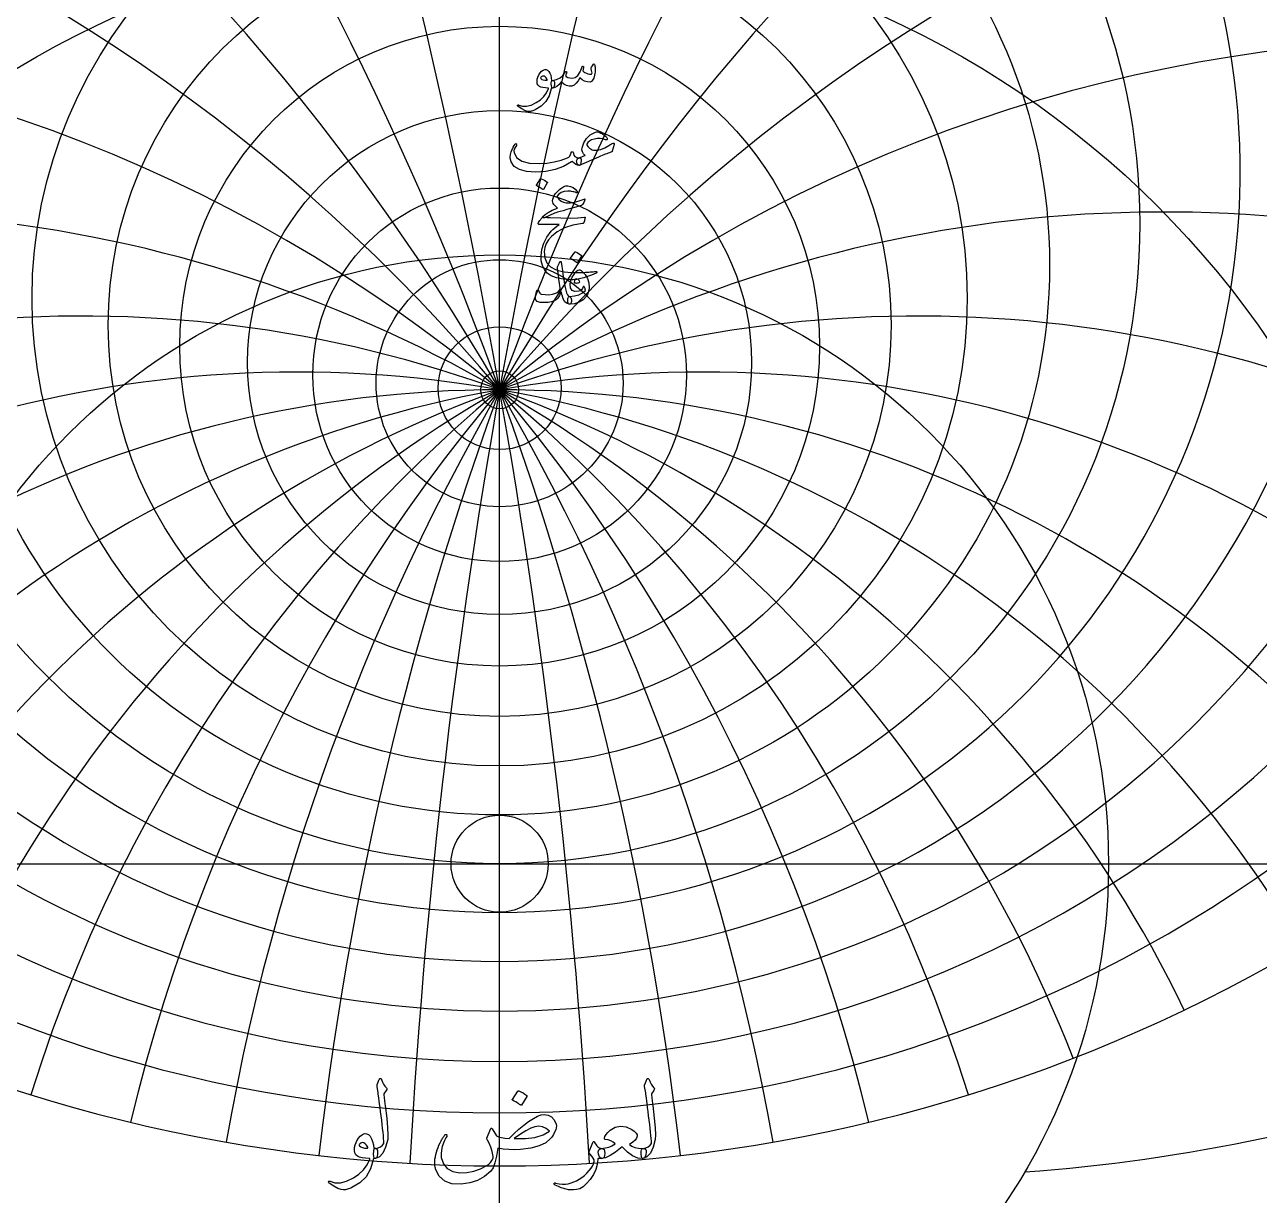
# Model space of a CAD drawing. Header units: millimetres. Extents: x -59 to 59, y -59 to 61.
# Drawn here: x -19.6 to 31.3, y -13.7 to 34.5 of the extents above; entities that cross this region are included whole.
import ezdxf

# ---------------------------------------------------------------- set-up
doc = ezdxf.new("R2010")
doc.units = ezdxf.units.MM
for name, color, linetype in [('CUT_INNER', 6, 'Continuous'), ('ENGRAVE', 7, 'Continuous'), ('ENGRAVE_FINE', 8, 'Continuous'), ('TEXT', 5, 'Continuous')]:
    doc.layers.add(name, color=color, linetype=linetype)

msp = doc.modelspace()

# ---------------------------------------------------------------- linework, layer by layer
at = {"layer": 'CUT_INNER'}
msp.add_circle((0, 0), 2, dxfattribs=at)
at = {"layer": 'ENGRAVE'}
for points in [[(0, -58.5), (0, 58.5)], [(-58.5, 0), (58.5, 0)]]:
    msp.add_lwpolyline(points, dxfattribs=at)
for centre, radius in [((0, 0), 58.5), ((0, 26.3532), 26.3532), ((0, 24.6477), 22.6408), ((0, 23.277), 19.2522), ((0, 0), 38.2935), ((0, 22.1793), 16.1142), ((0, 21.3096), 13.17), ((0, 20.6351), 10.3744), ((0, 20.1321), 7.6898), ((0, 0), 25.0665), ((0, 19.7838), 5.0843), ((0, 19.5791), 2.5297), ((0, 19.5115), 0.78)]:
    msp.add_circle(centre, radius, dxfattribs=at)
for centre, radius, start, end in [((0, 28.48), 30.4868, 104.43657, 75.56343), ((0, 31.1507), 35.1755, 146.34303, 33.65697), ((0, 34.545), 40.6101, 168.07606, 11.92394), ((0, 38.9345), 47.074, 184.84521, 355.15479), ((0, 44.7486), 55.0093, 199.04163, 340.95837), ((0, -27.8218), 47.3333, 36, 144), ((0, -27.8218), 47.3333, 36, 144), ((0, 52.7065), 65.1488, 211.615649, 328.384351), ((16.2826, 60.7675), 73.6492, 274.154376, 304.973846)]:
    msp.add_arc(centre, radius, start, end, dxfattribs=at)
at = {"layer": 'ENGRAVE_FINE'}
for centre, radius, start, end in [((-268.4407, -27.8218), 272.5819, 3.256593, 18.285878), ((-268.4407, -27.8218), 272.5819, 3.256593, 18.285878), ((268.4407, -27.8218), 272.5819, 161.714122, 176.743407), ((268.4407, -27.8218), 272.5819, 161.714122, 176.743407), ((-130.0473, -27.8218), 138.3934, 6.558023, 36.869498), ((-130.0473, -27.8218), 138.3934, 6.558023, 36.869498), ((130.0473, -27.8218), 138.3934, 143.130502, 173.441977), ((130.0473, -27.8218), 138.3934, 143.130502, 173.441977), ((-81.9838, -27.8218), 94.6667, 9.951474, 56.069558), ((-81.9838, -27.8218), 94.6667, 9.951474, 56.069558), ((81.9838, -27.8218), 94.6667, 123.930442, 170.048526), ((81.9838, -27.8218), 94.6667, 123.930442, 170.048526), ((-56.4097, -27.8218), 73.6376, 13.489072, 76.236453), ((-56.4097, -27.8218), 73.6376, 13.489072, 76.236453), ((56.4097, -27.8218), 73.6376, 103.763547, 166.510928), ((56.4097, -27.8218), 73.6376, 103.763547, 166.510928), ((-39.7174, -27.8218), 61.7893, 17.231004, 97.725349), ((-39.7174, -27.8218), 61.7893, 17.231004, 97.725349), ((39.7174, -27.8218), 61.7893, 82.274651, 162.768996), ((39.7174, -27.8218), 61.7893, 82.274651, 162.768996), ((-27.3279, -27.8218), 54.6558, 21.24955, 120.75591), ((-27.3279, -27.8218), 54.6558, 21.24955, 120.75591), ((27.3279, -27.8218), 54.6558, 59.24409, 158.75045), ((27.3279, -27.8218), 54.6558, 59.24409, 158.75045), ((-17.2279, -27.8218), 50.3711, 25.63452, 130.21425), ((-17.2279, -27.8218), 50.3711, 25.63452, 130.21425), ((17.2279, -27.8218), 50.3711, 49.78575, 154.36548), ((17.2279, -27.8218), 50.3711, 49.78575, 154.36548), ((-8.3461, -27.8218), 48.0635, 30.50093, 137.66478), ((-8.3461, -27.8218), 48.0635, 30.50093, 137.66478), ((8.3461, -27.8218), 48.0635, 42.33522, 149.49907), ((8.3461, -27.8218), 48.0635, 42.33522, 149.49907), ((0, 111.132), 130.6435, 243.541053, 296.458947)]:
    msp.add_arc(centre, radius, start, end, dxfattribs=at)
at = {"layer": 'TEXT'}
for points in [[(2.1191, 31.9009), (2.038, 31.6161), (1.902, 31.3776), (1.711, 31.1854), (1.4652, 31.0394), (1.4308, 31.0246), (1.3968, 31.0113), (1.3633, 30.9995), (1.3302, 30.9893), (1.2978, 30.9807), (1.2662, 30.9741), (1.2355, 30.9695), (1.2057, 30.9668), (1.1313, 30.9774), (1.0327, 31.0161), (0.9099, 31.0829), (0.7629, 31.1778), (0.7471, 31.1914), (0.7378, 31.2046), (0.735, 31.2174), (0.7386, 31.2297), (0.7469, 31.2392), (0.7577, 31.2436), (0.7711, 31.2427), (0.7871, 31.2366), (0.94, 31.1871), (1.1114, 31.1873), (1.3015, 31.2373), (1.5101, 31.337), (1.6805, 31.4526), (1.8215, 31.5887), (1.9331, 31.745), (2.0153, 31.9217), (2.0146, 31.9279), (2.0127, 31.9329), (2.0094, 31.9366), (2.0049, 31.9389), (1.8857, 31.9459), (1.7843, 31.9597), (1.7006, 31.9805), (1.6347, 32.0081), (1.5837, 32.051), (1.5517, 32.1102), (1.5387, 32.1859), (1.5447, 32.278), (1.5467, 32.2902), (1.5491, 32.3026), (1.5519, 32.3153), (1.5551, 32.3282), (1.5588, 32.3415), (1.5629, 32.3554), (1.5675, 32.37), (1.5724, 32.3852), (1.6131, 32.4841), (1.6624, 32.566), (1.7203, 32.6311), (1.7869, 32.6793), (1.855, 32.7057), (1.9175, 32.7053), (1.9744, 32.678), (2.0256, 32.624), (2.0704, 32.5487), (2.1043, 32.4614), (2.1275, 32.3619), (2.1398, 32.2503), (2.1466, 32.2504), (2.1532, 32.2508), (2.1596, 32.2513), (2.1658, 32.252), (2.1719, 32.2528), (2.1783, 32.2533), (2.1849, 32.2537), (2.1917, 32.2538), (2.2151, 32.2488), (2.2332, 32.2339), (2.2462, 32.209), (2.254, 32.1742), (2.2572, 32.1359), (2.2566, 32.0972), (2.252, 32.0581), (2.2436, 32.0185), (2.2326, 31.9837), (2.2202, 31.9588), (2.2066, 31.9439), (2.1917, 31.9389), (2.126, 31.9389), (2.1255, 31.9327), (2.1242, 31.9242), (2.1221, 31.9137), (2.1191, 31.9009)], [(3.8662, 32.925), (3.8738, 32.9301), (3.8826, 32.9284), (3.8928, 32.9198), (3.9042, 32.9042), (3.9166, 32.8778), (3.9259, 32.8402), (3.9321, 32.7913), (3.9354, 32.7312), (3.9365, 32.6629), (3.9328, 32.5963), (3.9244, 32.5314), (3.9112, 32.4683), (3.8727, 32.3455), (3.8299, 32.2572), (3.7827, 32.2036), (3.7313, 32.1846), (3.6095, 32.1917), (3.4969, 32.2235), (3.3933, 32.2799), (3.2988, 32.361), (3.2339, 32.2332), (3.157, 32.1336), (3.0679, 32.062), (2.9667, 32.0185), (2.8605, 32.009), (2.753, 32.0358), (2.6443, 32.099), (2.5342, 32.1984), (2.4451, 32.0849), (2.3578, 32.0038), (2.2721, 31.9552), (2.1882, 31.9389), (2.1714, 31.9485), (2.1554, 31.977), (2.1402, 32.0246), (2.126, 32.0912), (2.1208, 32.1569), (2.1294, 32.2053), (2.1519, 32.2365), (2.1882, 32.2503), (2.3478, 32.2864), (2.4875, 32.3567), (2.6073, 32.4611), (2.7072, 32.5997), (2.7126, 32.6073), (2.7184, 32.6127), (2.7247, 32.616), (2.7314, 32.617), (2.7396, 32.6162), (2.747, 32.6136), (2.7535, 32.6093), (2.7591, 32.6032), (2.7623, 32.5846), (2.7548, 32.553), (2.7364, 32.5085), (2.7072, 32.451), (2.7455, 32.4067), (2.8049, 32.374), (2.8856, 32.353), (2.9874, 32.3437), (3.1144, 32.3703), (3.2253, 32.457), (3.3202, 32.6039), (3.3991, 32.8108), (3.403, 32.8214), (3.4078, 32.829), (3.4134, 32.8335), (3.4199, 32.835), (3.4296, 32.8341), (3.4381, 32.8315), (3.4452, 32.8272), (3.451, 32.8212), (3.4554, 32.8125), (3.4579, 32.8039), (3.4588, 32.7952), (3.4579, 32.7866), (3.4234, 32.6413), (3.4638, 32.6054), (3.5124, 32.5738), (3.5693, 32.5466), (3.6344, 32.5236), (3.6977, 32.5087), (3.746, 32.5055), (3.779, 32.5139), (3.797, 32.534), (3.8028, 32.5647), (3.7996, 32.6084), (3.7873, 32.665), (3.7659, 32.7347), (3.7695, 32.7544), (3.7875, 32.7926), (3.8197, 32.8495), (3.8662, 32.925)], [(1.953, 32.2884), (1.9167, 32.3517), (1.8769, 32.3965), (1.8336, 32.4227), (1.7869, 32.4302), (1.759, 32.4229), (1.7342, 32.4112), (1.7123, 32.3952), (1.6935, 32.3749), (1.6875, 32.3641), (1.6866, 32.3524), (1.6909, 32.3398), (1.7004, 32.3264), (1.7361, 32.2951), (1.7878, 32.2737), (1.8555, 32.2622), (1.9391, 32.2607), (1.9478, 32.2624), (1.953, 32.2676), (1.9547, 32.2763), (1.953, 32.2884)], [(4.7086, 29.6197), (4.6394, 29.3429), (4.6316, 29.3295), (4.6187, 29.317), (4.6005, 29.3053), (4.5772, 29.2945), (4.5254, 29.2762), (4.4703, 29.256), (4.4121, 29.2339), (4.3505, 29.2097), (4.2858, 29.1839), (4.2178, 29.1566), (4.1465, 29.1277), (4.072, 29.0973), (3.2763, 28.7513), (3.24, 28.7593), (3.2106, 28.7833), (3.1881, 28.8233), (3.1725, 28.8794), (3.1699, 28.9388), (3.1864, 28.9892), (3.2218, 29.0305), (3.2763, 29.0627), (3.2831, 29.0658), (3.2966, 29.0718), (3.3169, 29.0806), (3.3438, 29.0921), (3.3772, 29.1063), (3.4169, 29.1228), (3.4628, 29.1417), (3.515, 29.163), (3.4478, 29.232), (3.4052, 29.3075), (3.3872, 29.3894), (3.3939, 29.4779), (3.4605, 29.6883), (3.5738, 29.8662), (3.7339, 30.0117), (3.9406, 30.1248), (3.9858, 30.1354), (4.0383, 30.1326), (4.0982, 30.1164), (4.1655, 30.0868), (4.2353, 30.0463), (4.2995, 30.0012), (4.3581, 29.9512), (4.4111, 29.8965), (4.426, 29.8764), (4.4327, 29.8576), (4.4312, 29.8401), (4.4215, 29.8238), (4.4068, 29.8113), (4.3903, 29.8048), (4.3722, 29.8044), (4.3523, 29.81), (4.2487, 29.8427), (4.1386, 29.8576), (4.0221, 29.8548), (3.8991, 29.8342), (3.7877, 29.8009), (3.6993, 29.7564), (3.6337, 29.7006), (3.5911, 29.6336), (3.5868, 29.6037), (3.5981, 29.5696), (3.6249, 29.5311), (3.6673, 29.4883), (3.7157, 29.4493), (3.7641, 29.4191), (3.8126, 29.3974), (3.861, 29.3845), (4.0061, 29.3808), (4.1611, 29.4113), (4.3261, 29.4759), (4.501, 29.5747), (4.5199, 29.5866), (4.5382, 29.5981), (4.5562, 29.6091), (4.5737, 29.6197), (4.5906, 29.6297), (4.6066, 29.6387), (4.6217, 29.647), (4.636, 29.6543), (4.6755, 29.6729), (4.7008, 29.6733), (4.7119, 29.6556), (4.7086, 29.6197)], [(0.6366, 29.6301), (0.6489, 29.6435), (0.6617, 29.6491), (0.6749, 29.647), (0.6885, 29.637), (0.6989, 29.624), (0.7023, 29.6093), (0.6989, 29.5929), (0.6885, 29.5747), (0.6357, 29.493), (0.602, 29.4173), (0.5873, 29.3477), (0.5916, 29.2841), (0.6999, 29.0753), (0.9108, 28.9295), (1.2241, 28.8469), (1.6399, 28.8275), (1.9484, 28.8502), (2.2445, 28.8975), (2.5279, 28.9695), (2.7989, 29.0662), (2.8467, 29.0945), (2.8862, 29.138), (2.9176, 29.1966), (2.9407, 29.2703), (2.9485, 29.2913), (2.9615, 29.3058), (2.9796, 29.3138), (3.003, 29.3153), (3.0196, 29.3081), (3.0315, 29.2936), (3.0387, 29.2718), (3.0411, 29.2426), (3.0573, 29.1704), (3.1025, 29.1163), (3.1766, 29.0804), (3.2798, 29.0627), (3.317, 29.0545), (3.342, 29.0333), (3.355, 28.9991), (3.3559, 28.952), (3.3433, 28.8642), (3.3265, 28.8015), (3.3053, 28.7639), (3.2798, 28.7513), (3.2039, 28.7613), (3.1319, 28.7911), (3.0638, 28.8409), (2.9995, 28.9105), (2.9941, 28.9133), (2.9848, 28.9114), (2.9716, 28.9046), (2.9546, 28.8932), (2.6319, 28.7116), (2.2799, 28.5818), (1.8985, 28.504), (1.4877, 28.478), (1.108, 28.504), (0.813, 28.5818), (0.6028, 28.7116), (0.4774, 28.8932), (0.4489, 28.9946), (0.4394, 29.0982), (0.4489, 29.2039), (0.4774, 29.3118), (0.5159, 29.4121), (0.5553, 29.4986), (0.5955, 29.5713), (0.6366, 29.6301)], [(1.6849, 28.1943), (1.6892, 28.1987), (1.6952, 28.2013), (1.703, 28.2021), (1.7125, 28.2013), (1.7798, 28.174), (1.8431, 28.1407), (1.9026, 28.1014), (1.9582, 28.0559), (1.9636, 28.049), (1.966, 28.0421), (1.9653, 28.0352), (1.9616, 28.0283), (1.799, 27.7653), (1.793, 27.7591), (1.7852, 27.7575), (1.7757, 27.7608), (1.7644, 27.7688), (1.7547, 27.7757), (1.7394, 27.7861), (1.7184, 27.7999), (1.6918, 27.8172), (1.6591, 27.838), (1.62, 27.8622), (1.5744, 27.8899), (1.5223, 27.921), (1.5153, 27.9262), (1.5119, 27.9314), (1.5119, 27.9366), (1.5153, 27.9418)], [(3.5098, 27.3614), (3.5127, 27.3369), (3.4969, 27.2913), (3.4625, 27.2245), (3.4095, 27.1365), (3.3983, 27.1222), (3.3853, 27.1105), (3.3706, 27.1014), (3.3542, 27.095), (3.1327, 27.034), (2.9355, 26.9791), (2.7626, 26.9302), (2.6138, 26.8874), (2.4892, 26.8508), (2.3889, 26.8208), (2.3128, 26.7972), (2.2609, 26.7801), (1.8423, 26.5933), (1.8129, 26.5911), (1.7904, 26.595), (1.7748, 26.605), (1.7662, 26.621), (1.7659, 26.6268), (1.7688, 26.634), (1.7746, 26.6424), (1.7835, 26.6521), (1.8687, 26.7321), (1.9962, 26.8165), (2.1662, 26.9051), (2.3785, 26.9981), (2.3208, 27.0474), (2.2721, 27.095), (2.2326, 27.1408), (2.2021, 27.1849), (2.1833, 27.2331), (2.1787, 27.2913), (2.1885, 27.3594), (2.2125, 27.4375), (2.2514, 27.5188), (2.3059, 27.6001), (2.3759, 27.6814), (2.4616, 27.7627), (2.5548, 27.8329), (2.6441, 27.8812), (2.7295, 27.9073), (2.811, 27.9114), (2.9215, 27.8892), (3.0212, 27.8431), (3.11, 27.7733), (3.1881, 27.6796), (3.195, 27.668), (3.1985, 27.6572), (3.1985, 27.6472), (3.195, 27.6381), (3.1874, 27.6297), (3.1786, 27.6252), (3.1684, 27.6245), (3.157, 27.6277), (3.106, 27.644), (3.0571, 27.658), (3.01, 27.6699), (2.9649, 27.6796), (2.922, 27.687), (2.8815, 27.6918), (2.8433, 27.6939), (2.8075, 27.6935), (2.6585, 27.676), (2.5333, 27.6338), (2.4319, 27.567), (2.3543, 27.4755), (2.4369, 27.3668), (2.529, 27.2861), (2.6307, 27.2336), (2.7418, 27.2091), (2.9072, 27.2074), (3.0852, 27.2333), (3.2757, 27.287), (3.4787, 27.3683), (3.4871, 27.3704), (3.4951, 27.37), (3.5027, 27.367), (3.5098, 27.3614)], [(2.0741, 26.6037), (2.518, 26.5881), (2.9018, 26.5864), (3.2255, 26.5985), (3.4891, 26.6244), (3.4972, 26.6254), (3.5042, 26.6249), (3.5102, 26.6228), (3.515, 26.6193), (3.5186, 26.6144), (3.5207, 26.6084), (3.5212, 26.6014), (3.5202, 26.5933), (3.5134, 26.5617), (3.5068, 26.5328), (3.5004, 26.5064), (3.4943, 26.4826), (3.4883, 26.4614), (3.4826, 26.4428), (3.4771, 26.4268), (3.4718, 26.4134), (3.4605, 26.392), (3.4476, 26.3762), (3.4329, 26.366), (3.4164, 26.3615), (3.0168, 26.2891), (2.6691, 26.1755), (2.3733, 26.0209), (2.1294, 25.8253), (2.0062, 25.6845), (1.9167, 25.5355), (1.8609, 25.3783), (1.8388, 25.2129), (1.86, 24.9532), (1.9443, 24.7415), (2.0918, 24.5778), (2.3024, 24.4621), (2.4116, 24.4271), (2.5316, 24.3981), (2.6624, 24.3752), (2.8041, 24.3584), (2.9563, 24.3473), (3.1189, 24.3419), (3.2919, 24.3421), (3.4752, 24.348), (3.5404, 24.3516), (3.6046, 24.3558), (3.6676, 24.3603), (3.7295, 24.3653), (3.79, 24.3707), (3.8485, 24.3765), (3.905, 24.3828), (3.9596, 24.3895), (3.9763, 24.3904), (3.9881, 24.386), (3.9953, 24.3765), (3.9977, 24.3618), (3.9964, 24.3447), (3.9925, 24.3315), (3.986, 24.3222), (3.9769, 24.3168), (3.8792, 24.2755), (3.7866, 24.2381), (3.6993, 24.2046), (3.6171, 24.175), (3.5403, 24.149), (3.4692, 24.1266), (3.4037, 24.1075), (3.3438, 24.092), (3.2875, 24.0805), (3.2326, 24.0703), (3.1793, 24.0615), (3.1275, 24.0539), (3.0771, 24.0481), (3.0277, 24.0444), (2.9793, 24.0429), (2.9321, 24.0435), (2.6095, 24.0686), (2.3405, 24.1231), (2.1251, 24.207), (1.9634, 24.3203), (1.8447, 24.4619), (1.7618, 24.6273), (1.7149, 24.8165), (1.7039, 25.0295), (1.7378, 25.2938), (1.8189, 25.5502), (1.9471, 25.7989), (2.1225, 26.0398), (2.1911, 26.1126), (2.2687, 26.1825), (2.3554, 26.2493), (2.4512, 26.3131), (1.6139, 26.32), (1.5938, 26.3286), (1.5854, 26.3442), (1.5886, 26.3667), (1.6036, 26.3961), (1.6317, 26.4389), (1.6572, 26.4774), (1.6801, 26.5116), (1.7004, 26.5414), (1.7182, 26.5667), (1.7333, 26.5872), (1.7458, 26.603), (1.7558, 26.6141), (1.7783, 26.616), (1.8388, 26.6149), (1.9374, 26.6108), (2.0741, 26.6037)], [(3.093, 25.1833), (3.0973, 25.1876), (3.1033, 25.1902), (3.1111, 25.191), (3.1206, 25.1902), (3.1879, 25.1629), (3.2512, 25.1296), (3.3107, 25.0903), (3.3663, 25.0449), (3.3717, 25.0379), (3.3741, 25.031), (3.3734, 25.0241), (3.3697, 25.0172), (3.2071, 24.7543), (3.2011, 24.748), (3.1933, 24.7465), (3.1838, 24.7497), (3.1725, 24.7577), (3.1628, 24.7646), (3.1474, 24.775), (3.1265, 24.7888), (3.0999, 24.8061), (3.0672, 24.8269), (3.0281, 24.8511), (2.9825, 24.8788), (2.9303, 24.9099), (2.9234, 24.9151), (2.92, 24.9203), (2.92, 24.9255), (2.9234, 24.9307)], [(2.8785, 23.3496), (2.9035, 23.3375), (2.9234, 23.3185), (2.9381, 23.2925), (2.9476, 23.2597), (2.9539, 23.219), (2.9554, 23.1801), (2.9522, 23.1429), (2.9442, 23.1074), (2.9323, 23.0772), (2.9174, 23.0555), (2.8994, 23.0426), (2.8785, 23.0383), (2.7749, 23.067), (2.689, 23.1394), (2.6209, 23.2556), (2.5705, 23.4154), (2.5641, 23.4429), (2.5584, 23.4668), (2.5537, 23.487), (2.5498, 23.5036), (2.5468, 23.5164), (2.5446, 23.5256), (2.5433, 23.5311), (2.5429, 23.533), (2.5377, 23.5431), (2.5325, 23.546), (2.5273, 23.5414), (2.5221, 23.5295), (2.4633, 23.3968), (2.3976, 23.2925), (2.3249, 23.2169), (2.2453, 23.1697), (2.1299, 23.1334), (1.9945, 23.1109), (1.8393, 23.1023), (1.6641, 23.1074), (1.5471, 23.1436), (1.4833, 23.2311), (1.4727, 23.3702), (1.5153, 23.5607), (1.5251, 23.5836), (1.537, 23.6004), (1.551, 23.6113), (1.5672, 23.616), (1.5832, 23.6145), (1.5966, 23.6065), (1.6075, 23.592), (1.6157, 23.571), (1.6332, 23.5263), (1.6546, 23.4923), (1.6799, 23.4692), (1.7091, 23.4569), (1.8728, 23.4318), (2.0282, 23.4292), (2.1755, 23.4491), (2.3145, 23.4915), (2.3749, 23.523), (2.4244, 23.5659), (2.4631, 23.6199), (2.491, 23.6852), (2.4892, 23.7161), (2.4806, 23.7881), (2.465, 23.9012), (2.4425, 24.0554), (2.4311, 24.1379), (2.4209, 24.2124), (2.412, 24.2789), (2.4045, 24.3374), (2.398, 24.3874), (2.3924, 24.4286), (2.3876, 24.4609), (2.3837, 24.4844), (2.3805, 24.5203), (2.3811, 24.5519), (2.3857, 24.5791), (2.3941, 24.602), (2.4075, 24.6305), (2.42, 24.6569), (2.4317, 24.6815), (2.4425, 24.7041), (2.4523, 24.7247), (2.4607, 24.7434), (2.4678, 24.7602), (2.4737, 24.775), (2.4797, 24.7869), (2.4875, 24.7949), (2.497, 24.799), (2.5083, 24.7992), (2.5206, 24.7945), (2.5299, 24.7871), (2.5362, 24.7772), (2.5394, 24.7646), (2.5605, 24.5876), (2.5822, 24.42), (2.6046, 24.2616), (2.6276, 24.1125), (2.6511, 23.9727), (2.6748, 23.8422), (2.6987, 23.721), (2.7228, 23.6091), (2.752, 23.5047), (2.7876, 23.4266), (2.8298, 23.3749), (2.8785, 23.3496)], [(3.2763, 24.4533), (3.3001, 24.4498), (3.3265, 24.4394), (3.3555, 24.4221), (3.387, 24.3979), (3.5222, 24.2539), (3.6162, 24.0917), (3.6692, 23.9114), (3.6811, 23.7129), (3.6705, 23.6095), (3.6491, 23.5174), (3.6169, 23.4365), (3.5738, 23.3669), (3.4344, 23.2231), (3.272, 23.1204), (3.0867, 23.0588), (2.8785, 23.0383), (2.8575, 23.0432), (2.8395, 23.0581), (2.8246, 23.083), (2.8127, 23.1178), (2.8083, 23.1371), (2.8054, 23.1567), (2.804, 23.1769), (2.8041, 23.1974), (2.8053, 23.2177), (2.8071, 23.2372), (2.8096, 23.2558), (2.8127, 23.2735), (2.822, 23.3042), (2.8361, 23.3271), (2.8549, 23.3423), (2.8785, 23.3496), (3.0813, 23.3769), (3.2573, 23.4275), (3.4065, 23.5014), (3.5289, 23.5987), (3.523, 23.6474), (3.5159, 23.6861), (3.5075, 23.7148), (3.4977, 23.7336), (3.4861, 23.7499), (3.4752, 23.7605), (3.4653, 23.7654), (3.4562, 23.7648), (3.4499, 23.7626), (3.445, 23.7596), (3.4413, 23.7557), (3.4389, 23.7509), (3.4056, 23.6826), (3.3645, 23.6299), (3.3157, 23.5927), (3.259, 23.571), (3.0945, 23.5583), (2.9814, 23.603), (2.9198, 23.7053), (2.9096, 23.8651), (2.9234, 23.9568), (2.9511, 24.0519), (2.9926, 24.1505), (3.048, 24.2526), (3.1064, 24.3404), (3.1639, 24.4031), (3.2205, 24.4407), (3.2763, 24.4533)], [(3.1621, 24.0796), (3.1278, 24.0699), (3.1007, 24.0442), (3.0811, 24.0024), (3.0687, 23.9447), (3.069, 23.9356), (3.0696, 23.9291), (3.0707, 23.9252), (3.0722, 23.9239), (3.107, 23.9155), (3.1423, 23.911), (3.1779, 23.9103), (3.214, 23.9135), (3.2458, 23.9203), (3.272, 23.93), (3.2925, 23.9427), (3.3075, 23.9585), (3.2685, 24.0141), (3.2313, 24.0528), (3.1959, 24.0746), (3.1621, 24.0796)], [(-5.0419, -9.0934), (-5.0108, -9.0182), (-4.9865, -8.9585), (-4.9692, -8.9144), (-4.9589, -8.8858), (-4.9508, -8.8677), (-4.9404, -8.8547), (-4.9277, -8.8469), (-4.9127, -8.8443), (-4.8957, -8.8472), (-4.8816, -8.8558), (-4.8704, -8.8703), (-4.862, -8.8904), (-4.8237, -8.9893), (-4.7778, -9.0784), (-4.7245, -9.1577), (-4.6636, -9.2272), (-4.6466, -9.2494), (-4.6417, -9.2745), (-4.6489, -9.3024), (-4.6683, -9.3333), (-4.7697, -9.4763), (-4.7628, -9.5403), (-4.7559, -9.6031), (-4.749, -9.6648), (-4.7421, -9.7254), (-4.7351, -9.7848), (-4.7282, -9.843), (-4.7213, -9.9001), (-4.7144, -9.956), (-4.6507, -10.4738), (-4.6117, -10.8786), (-4.5976, -11.1704), (-4.6083, -11.3491), (-4.6954, -11.6735), (-4.809, -11.913), (-4.9491, -12.0679), (-5.1157, -12.1379), (-5.1203, -12.1379), (-5.1249, -12.1379), (-5.1295, -12.1379), (-5.1342, -12.1379), (-5.1616, -12.112), (-5.1791, -12.0526), (-5.1869, -11.9598), (-5.1849, -11.8335), (-5.1806, -11.7868), (-5.1676, -11.7528), (-5.146, -11.7314), (-5.1157, -11.7228), (-4.9987, -11.6994), (-4.9012, -11.657), (-4.8234, -11.5956), (-4.7651, -11.5152), (-4.769, -11.4186), (-4.7761, -11.3088), (-4.7863, -11.1857), (-4.7997, -11.0493), (-4.816, -10.9002), (-4.8349, -10.7391), (-4.8564, -10.5658), (-4.8805, -10.3804), (-4.9027, -10.1982), (-4.9231, -10.0344), (-4.9419, -9.8891), (-4.9589, -9.7623), (-4.9736, -9.6539), (-4.9854, -9.5639), (-4.9943, -9.4924), (-5.0004, -9.4394), (-5.0465, -9.1764), (-5.048, -9.1505), (-5.0477, -9.128), (-5.0457, -9.109), (-5.0419, -9.0934)], [(5.9737, -9.0934), (6.0048, -9.0182), (6.0291, -8.9585), (6.0464, -8.9144), (6.0567, -8.8858), (6.0648, -8.8677), (6.0752, -8.8547), (6.0879, -8.8469), (6.1029, -8.8443), (6.1199, -8.8472), (6.134, -8.8558), (6.1453, -8.8703), (6.1536, -8.8904), (6.192, -8.9893), (6.2378, -9.0784), (6.2911, -9.1577), (6.352, -9.2272), (6.369, -9.2494), (6.3739, -9.2745), (6.3667, -9.3024), (6.3474, -9.3333), (6.2459, -9.4763), (6.2528, -9.5403), (6.2597, -9.6031), (6.2666, -9.6648), (6.2735, -9.7254), (6.2805, -9.7848), (6.2874, -9.843), (6.2943, -9.9001), (6.3012, -9.956), (6.3649, -10.4738), (6.4039, -10.8786), (6.418, -11.1704), (6.4073, -11.3491), (6.3203, -11.6735), (6.2067, -11.913), (6.0665, -12.0679), (5.8999, -12.1379), (5.8953, -12.1379), (5.8907, -12.1379), (5.8861, -12.1379), (5.8815, -12.1379), (5.8541, -12.112), (5.8365, -12.0526), (5.8287, -11.9598), (5.8307, -11.8335), (5.835, -11.7868), (5.848, -11.7528), (5.8696, -11.7314), (5.8999, -11.7228), (6.017, -11.6994), (6.1144, -11.657), (6.1922, -11.5956), (6.2505, -11.5152), (6.2466, -11.4186), (6.2395, -11.3088), (6.2293, -11.1857), (6.2159, -11.0493), (6.1996, -10.9002), (6.1807, -10.7391), (6.1592, -10.5658), (6.1352, -10.3804), (6.113, -10.1982), (6.0925, -10.0344), (6.0738, -9.8891), (6.0567, -9.7623), (6.042, -9.6539), (6.0302, -9.5639), (6.0213, -9.4924), (6.0152, -9.4394), (5.9691, -9.1764), (5.9677, -9.1505), (5.9679, -9.128), (5.97, -9.109), (5.9737, -9.0934)], [(0.7519, -9.3656), (0.7577, -9.3598), (0.7657, -9.3563), (0.7761, -9.3552), (0.7888, -9.3563), (0.8785, -9.3927), (0.9629, -9.4371), (1.0422, -9.4895), (1.1163, -9.5501), (1.1235, -9.5593), (1.1267, -9.5685), (1.1258, -9.5778), (1.1209, -9.587), (0.9041, -9.9376), (0.8961, -9.9459), (0.8857, -9.948), (0.873, -9.9436), (0.858, -9.933), (0.845, -9.9237), (0.8246, -9.9099), (0.7966, -9.8914), (0.7611, -9.8684), (0.7176, -9.8407), (0.6654, -9.8084), (0.6046, -9.7715), (0.5351, -9.73), (0.5259, -9.7231), (0.5213, -9.7162), (0.5213, -9.7092), (0.5259, -9.7023)], [(1.8313, -10.3251), (1.9922, -10.3487), (2.1289, -10.4242), (2.2413, -10.5517), (2.3295, -10.731), (2.3393, -10.7996), (2.3318, -10.8763), (2.307, -10.9611), (2.2649, -11.0539), (2.2165, -11.1433), (2.1727, -11.2177), (2.1335, -11.277), (2.0989, -11.3214), (1.8971, -11.4875), (1.6237, -11.6167), (1.2789, -11.7089), (0.8626, -11.7643), (0.6121, -11.7764), (0.3725, -11.7712), (0.1439, -11.7487), (-0.0738, -11.7089), (-0.1251, -12.0471), (-0.1914, -12.319), (-0.2727, -12.5245), (-0.369, -12.6638), (-0.6216, -12.8786), (-0.9087, -13.0386), (-1.2305, -13.1438), (-1.5868, -13.1943), (-1.9619, -13.1767), (-2.2615, -13.0686), (-2.4855, -12.8699), (-2.634, -12.5808), (-2.6467, -12.5359), (-2.657, -12.4891), (-2.6651, -12.4402), (-2.6709, -12.3893), (-2.6738, -12.3367), (-2.6732, -12.2827), (-2.6691, -12.2272), (-2.6616, -12.1702), (-2.6455, -12.0695), (-2.6247, -11.9701), (-2.5994, -11.8723), (-2.5694, -11.7758), (-2.5351, -11.6811), (-2.4967, -11.5884), (-2.4544, -11.4977), (-2.4079, -11.4091), (-2.3873, -11.3731), (-2.367, -11.3387), (-2.347, -11.3062), (-2.3272, -11.2753), (-2.308, -11.2462), (-2.2897, -11.2188), (-2.2723, -11.1931), (-2.2557, -11.1692), (-2.2439, -11.1557), (-2.2315, -11.1473), (-2.2185, -11.1441), (-2.205, -11.1462), (-2.1906, -11.1516), (-2.1796, -11.1588), (-2.1721, -11.1678), (-2.1681, -11.1784), (-2.1669, -11.1906), (-2.1681, -11.2038), (-2.1715, -11.2182), (-2.1773, -11.2338), (-2.211, -11.2848), (-2.243, -11.341), (-2.2733, -11.4025), (-2.3018, -11.4691), (-2.3618, -11.6394), (-2.3987, -11.8), (-2.4125, -11.9508), (-2.4033, -12.0918), (-2.3171, -12.3596), (-2.16, -12.5542), (-1.9319, -12.6756), (-1.633, -12.7238), (-1.3441, -12.7102), (-1.0633, -12.6557), (-0.7905, -12.5603), (-0.5259, -12.4239), (-0.446, -12.3671), (-0.3771, -12.2982), (-0.3192, -12.2172), (-0.2722, -12.1241), (-0.2667, -12.1111), (-0.2641, -12.0953), (-0.2644, -12.0765), (-0.2675, -12.0549), (-0.3082, -11.8485), (-0.361, -11.6674), (-0.4258, -11.5117), (-0.5028, -11.3814), (-0.5181, -11.3575), (-0.527, -11.3364), (-0.5296, -11.3183), (-0.5259, -11.303), (-0.3829, -10.9247), (-0.3624, -10.8962), (-0.3425, -10.8844), (-0.3232, -10.8893), (-0.3045, -10.9109), (-0.1338, -11.2015), (-0.0424, -11.2448), (0.075, -11.2776), (0.2182, -11.3001), (0.3875, -11.3122), (0.5884, -11.1165), (0.79, -10.9351), (0.9921, -10.7682), (1.1947, -10.6157), (1.3885, -10.4885), (1.5592, -10.3977), (1.7068, -10.3432), (1.8313, -10.3251)], [(-5.208, -12.1887), (-5.3161, -12.5684), (-5.4974, -12.8864), (-5.752, -13.1427), (-6.0798, -13.3373), (-6.1256, -13.357), (-6.1709, -13.3748), (-6.2156, -13.3905), (-6.2597, -13.4042), (-6.303, -13.4156), (-6.345, -13.4244), (-6.386, -13.4305), (-6.4258, -13.4342), (-6.525, -13.42), (-6.6564, -13.3684), (-6.8202, -13.2793), (-7.0162, -13.1528), (-7.0373, -13.1346), (-7.0497, -13.117), (-7.0534, -13.1), (-7.0485, -13.0836), (-7.0376, -13.0709), (-7.0231, -13.0651), (-7.0053, -13.0663), (-6.9839, -13.0743), (-6.7801, -13.1404), (-6.5515, -13.1401), (-6.2981, -13.0735), (-6.0198, -12.9406), (-5.7927, -12.7863), (-5.6047, -12.605), (-5.4559, -12.3965), (-5.3464, -12.161), (-5.3472, -12.1526), (-5.3498, -12.146), (-5.3541, -12.1411), (-5.3602, -12.1379), (-5.5191, -12.1287), (-5.6543, -12.1103), (-5.7658, -12.0826), (-5.8538, -12.0457), (-5.9218, -11.9886), (-5.9645, -11.9096), (-5.9818, -11.8087), (-5.9737, -11.6859), (-5.9711, -11.6696), (-5.9679, -11.653), (-5.9642, -11.6361), (-5.9599, -11.619), (-5.955, -11.6012), (-5.9495, -11.5826), (-5.9434, -11.5632), (-5.9368, -11.5429), (-5.8826, -11.4111), (-5.8169, -11.3018), (-5.7396, -11.2151), (-5.6508, -11.1508), (-5.56, -11.1156), (-5.4767, -11.1162), (-5.4008, -11.1525), (-5.3325, -11.2246), (-5.2728, -11.3249), (-5.2276, -11.4414), (-5.1967, -11.574), (-5.1803, -11.7228), (-5.1712, -11.7226), (-5.1624, -11.7222), (-5.1539, -11.7215), (-5.1457, -11.7205), (-5.1375, -11.7195), (-5.129, -11.7187), (-5.1202, -11.7183), (-5.1111, -11.7182), (-5.08, -11.7248), (-5.0557, -11.7447), (-5.0384, -11.7778), (-5.0281, -11.8243), (-5.0237, -11.8753), (-5.0246, -11.9269), (-5.0307, -11.9791), (-5.0419, -12.0318), (-5.0566, -12.0782), (-5.073, -12.1114), (-5.0912, -12.1313), (-5.1111, -12.1379), (-5.1987, -12.1379), (-5.1993, -12.1463), (-5.201, -12.1575), (-5.2039, -12.1717), (-5.208, -12.1887)], [(2.0574, -11.0078), (1.9158, -10.8999), (1.7679, -10.8348), (1.6137, -10.8123), (1.4531, -10.8325), (1.2789, -10.8939), (1.0794, -10.9951), (0.8545, -11.1361), (0.6043, -11.3168), (1.0601, -11.3183), (1.4542, -11.2672), (1.7866, -11.1637), (2.0574, -11.0078)], [(5.8999, -11.7228), (5.9674, -11.7329), (6.0129, -11.7631), (6.0366, -11.8136), (6.0383, -11.8842), (6.0158, -11.9935), (5.9852, -12.0722), (5.9466, -12.1203), (5.8999, -12.1379), (5.6874, -12.1186), (5.4744, -12.033), (5.2607, -11.881), (5.0465, -11.6628), (4.7764, -11.8724), (4.5472, -12.0215), (4.3589, -12.11), (4.2116, -12.1379), (4.1629, -12.127), (4.1228, -12.0941), (4.0914, -12.0393), (4.0686, -11.9626), (4.0619, -11.8612), (4.0836, -11.7873), (4.1334, -11.7412), (4.2116, -11.7228), (4.2826, -11.7158), (4.3529, -11.7043), (4.4222, -11.6882), (4.4907, -11.6674), (4.5583, -11.6418), (4.625, -11.6109), (4.6909, -11.5749), (4.7559, -11.5336), (4.676, -11.4685), (4.5795, -11.416), (4.4662, -11.3762), (4.3361, -11.3491), (4.3243, -11.3442), (4.3165, -11.3341), (4.3128, -11.3188), (4.3131, -11.2984), (4.335, -11.2277), (4.3823, -11.1496), (4.4549, -11.064), (4.5529, -10.9709), (4.7573, -10.8483), (4.9739, -10.8036), (5.2025, -10.8368), (5.4432, -10.9478), (5.5453, -11.0187), (5.6162, -11.0885), (5.656, -11.1571), (5.6646, -11.2246), (5.6393, -11.2972), (5.577, -11.3768), (5.4778, -11.4633), (5.3417, -11.5567), (5.4389, -11.6294), (5.5643, -11.6813), (5.718, -11.7124), (5.8999, -11.7228)], [(-5.4294, -11.672), (-5.4778, -11.5876), (-5.5309, -11.5279), (-5.5885, -11.493), (-5.6508, -11.4829), (-5.688, -11.4927), (-5.7212, -11.5083), (-5.7503, -11.5296), (-5.7754, -11.5567), (-5.7834, -11.5711), (-5.7846, -11.5867), (-5.7788, -11.6034), (-5.7661, -11.6213), (-5.7186, -11.6631), (-5.6497, -11.6916), (-5.5594, -11.7069), (-5.4478, -11.7089), (-5.4363, -11.7066), (-5.4294, -11.6997), (-5.4271, -11.6882), (-5.4294, -11.672)], [(3.6903, -11.8519), (3.8333, -11.4829), (3.8492, -11.4535), (3.8645, -11.4391), (3.8792, -11.4396), (3.8933, -11.4552), (3.9319, -11.5198), (3.9694, -11.5752), (4.0057, -11.6213), (4.0409, -11.6582), (4.0795, -11.6864), (4.1216, -11.7066), (4.1672, -11.7187), (4.2162, -11.7228), (4.2646, -11.7355), (4.2992, -11.7735), (4.32, -11.8369), (4.3269, -11.9257), (4.32, -12.0151), (4.2992, -12.0803), (4.2646, -12.1212), (4.2162, -12.1379), (4.179, -12.1397), (4.1412, -12.1402), (4.1029, -12.1397), (4.064, -12.1379), (4.0573, -12.1397), (4.0513, -12.1448), (4.0458, -12.1535), (4.0409, -12.1656), (4.0161, -12.3839), (3.9556, -12.5958), (3.8593, -12.8013), (3.7272, -13.0005), (3.5799, -13.1738), (3.4378, -13.3015), (3.3008, -13.3837), (3.1691, -13.4203), (3.0451, -13.4298), (2.9315, -13.4307), (2.8283, -13.4229), (2.7355, -13.4065), (2.69, -13.3938), (2.6415, -13.3788), (2.5897, -13.3615), (2.5348, -13.3419), (2.477, -13.3194), (2.4166, -13.2935), (2.3536, -13.2641), (2.288, -13.2312), (2.2716, -13.2237), (2.2592, -13.215), (2.2508, -13.2052), (2.2465, -13.1943), (2.2436, -13.1796), (2.2442, -13.1678), (2.2482, -13.1588), (2.2557, -13.1528), (2.2655, -13.1473), (2.2765, -13.1447), (2.2886, -13.145), (2.3018, -13.1482), (2.4471, -13.1776), (2.5832, -13.192), (2.7101, -13.1914), (2.8277, -13.1758), (2.944, -13.1451), (3.0578, -13.1038), (3.1689, -13.0517), (3.2775, -12.989), (3.3837, -12.9159), (3.4879, -12.8327), (3.5901, -12.7395), (3.6903, -12.6361), (3.7656, -12.5418), (3.8252, -12.4481), (3.8694, -12.355), (3.8979, -12.2625), (3.8895, -12.1979), (3.8552, -12.1241), (3.795, -12.0411), (3.7088, -11.9488), (3.6938, -11.9289), (3.6857, -11.9061), (3.6846, -11.8805), (3.6903, -11.8519)]]:
    msp.add_lwpolyline(points, close=True, dxfattribs=at)

doc.saveas('drawing.dxf')
